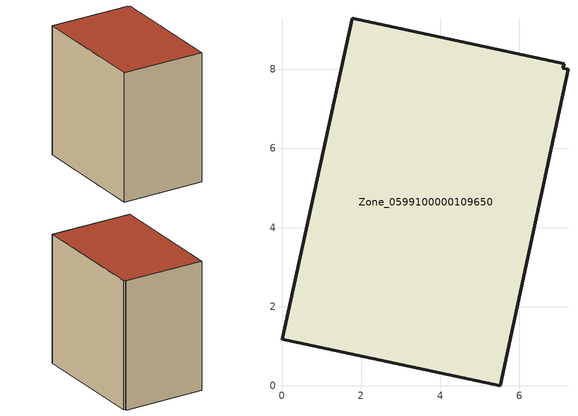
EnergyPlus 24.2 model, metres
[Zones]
Zone_0599100000109650
 floor ground (C_G): 0,1.18 1.78,9.29 7.12,8.14 7.1,8.03 7.23,8 5.51,0 z0
 wall outside (C_F): 1.78,9.29 0,1.18 5.51,0 7.23,8 7.1,8.03 7.12,8.14 1.78,9.29 z0:8.72
 roof outside (C_R): 0,1.18 5.51,0 7.23,8 7.1,8.03 7.12,8.14 1.78,9.29 z8.72
[BUILDING]
Pand.0599100000109650: North Axis=0; Terrain=City; Loads Convergence Tolerance Value=0.04; Temperature Convergence Tolerance Value=0.4; Solar Distribution=FullExterior; Maximum Number of Warmup Days=25; Minimum Number of Warmup Days=1
[Site:Location]
Rotterdam.The.Hague.AP_ZH_NLD Design_Conditions: Latitude=51.96; Longitude=4.45; Time Zone=1; Elevation=-4.5
[SITE:GROUNDTEMPERATURE:BUILDINGSURFACE]
18, 18, 18, 18, 18, 18, 18, 18, 18, 18, 18, 18
[MATERIAL] Thermal Absorptance=0.9; Solar Absorptance=0.7; Visible Absorptance=0.7
Name | Roughness | Thickness | Conductivity | Density | Specific Heat
G.TC.1975-1991 | MediumSmooth | 0.15 | 0.288461 | 540 | 1210
F.TC.1975-1991 | Rough | 0.3 | 0.230769 | 1920 | 840
R.TC.1975-1991 | MediumRough | 0.2 | 0.153846 | 1500 | 1000
[CONSTRUCTION]
C_G: G.TC.1975-1991
C_F: F.TC.1975-1991
C_R: R.TC.1975-1991
[ZONE]
Zone_0599100000109650: Type=1; Multiplier=1; Ceiling Height=Autocalculate; Volume=Autocalculate; Floor Area=autocalculate; Part of Total Floor Area=Yes
[ZONEINFILTRATION:DESIGNFLOWRATE]
Infil_Zone_0599100000109650: Zone or ZoneList or Space or SpaceList=Zone_0599100000109650; Schedule=AlwaysOn; Design Flow Rate Calculation Method=Flow/Area; Flow Rate per Floor Area=0.003; Constant Term Coefficient=1; Temperature Term Coefficient=0; Velocity Term Coefficient=0; Velocity Squared Term Coefficient=0
[HVACTEMPLATE:ZONE:IDEALLOADSAIRSYSTEM]
Zone_0599100000109650: Maximum Heating Supply Air Temperature=50; Minimum Cooling Supply Air Temperature=13; Maximum Heating Supply Air Humidity Ratio=0.0156; Minimum Cooling Supply Air Humidity Ratio=0.0077; Heating Limit=NoLimit; Cooling Limit=NoLimit; Dehumidification Control Type=ConstantSensibleHeatRatio; Cooling Sensible Heat Ratio=0.7; Dehumidification Setpoint=60; Humidification Control Type=None; Humidification Setpoint=30; Outdoor Air Method=None; Outdoor Air Flow Rate per Person=0.00944; Outdoor Air Flow Rate per Zone Floor Area=0; Outdoor Air Flow Rate per Zone=0; Demand Controlled Ventilation Type=None; Outdoor Air Economizer Type=NoEconomizer; Heat Recovery Type=None; Sensible Heat Recovery Effectiveness=0.7; Latent Heat Recovery Effectiveness=0.65
[ZONECONTROL:THERMOSTAT]
ThermostatControl_Zone_0599100000109650: Zone or ZoneList=Zone_0599100000109650; Control Type Schedule=DualSetpointControlType; Control 1=Thermostat_Zone_0599100000109650; Temperature Difference Between Cutout And Setpoint=0
[THERMOSTATSETPOINT:DUALSETPOINT]
Thermostat_Zone_0599100000109650: Heating Setpoint Temperature Schedule=HeatingSetpoint_Zone_0599100000109650; Cooling Setpoint Temperature Schedule=CoolingSetpoint_Zone_0599100000109650
[SCHEDULE:COMPACT]
HeatingSetpoint_Zone_0599100000109650: Through: 12/31, For: AllDays, Until: 24:00, 21
CoolingSetpoint_Zone_0599100000109650: Through: 12/31, For: AllDays, Until: 24:00, 24
DualSetpointControlType: Through: 12/31, For: AllDays, Until: 24:00, 4
AlwaysOn: Through: 12/31, For: AllDays, Until: 24:00, 1
